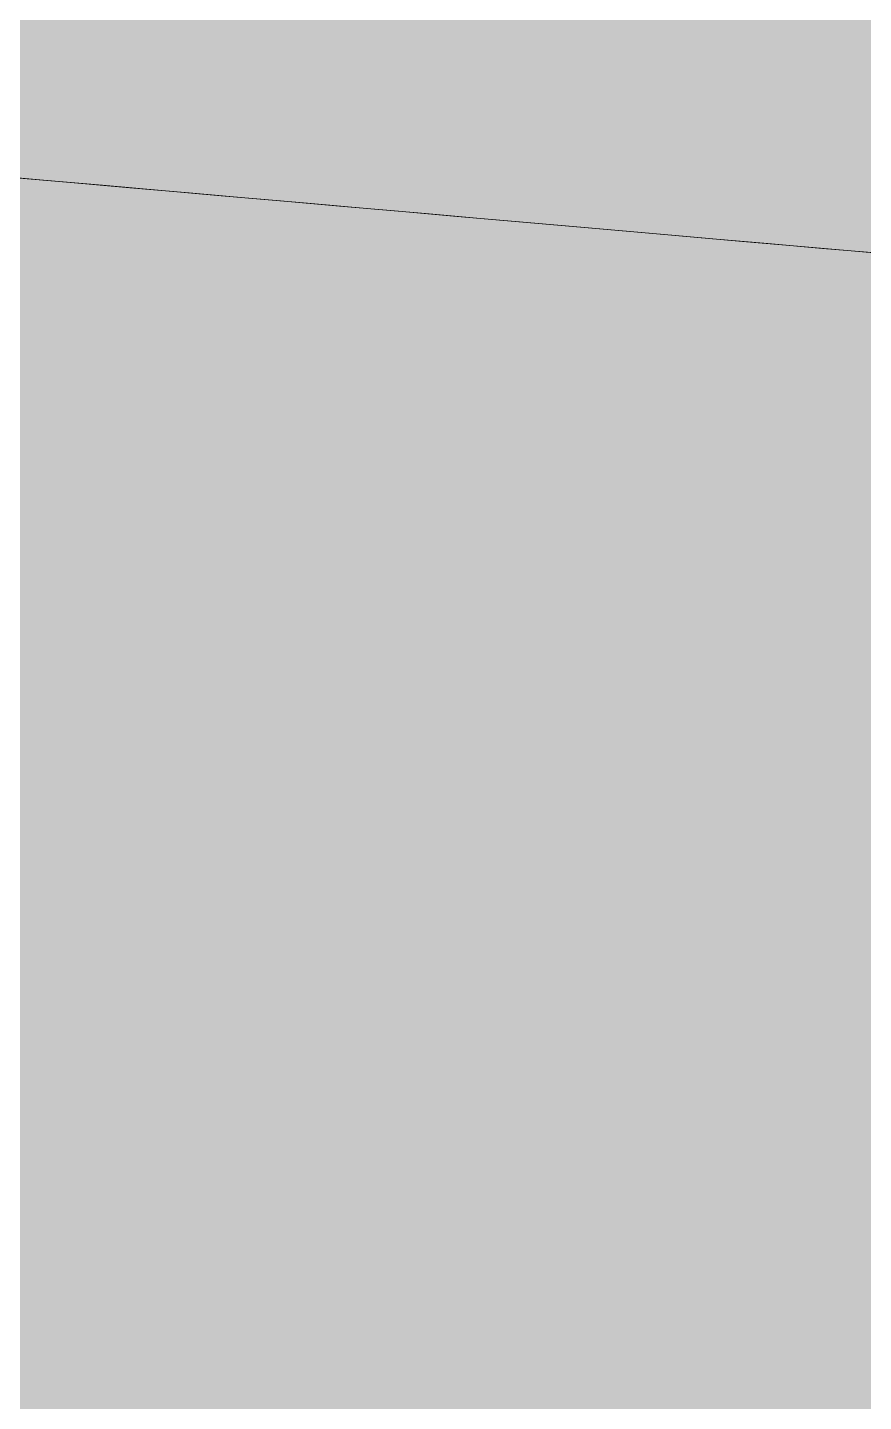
# Model space of a CAD drawing. Header units: millimetres. Extents: x 632 to 546626, y -3890 to 22200.
# Drawn here: x 389638.902 to 389641.705, y 16895.843 to 16900.447 of the extents above; entities that cross this region are included whole.
import ezdxf

# ---------------------------------------------------------------- set-up
doc = ezdxf.new("R2010")
doc.units = ezdxf.units.MM
doc.layers.add('A-270-M_ROOF', color=132, linetype='Continuous', lineweight=13)
doc.layers.add('A-770-ME_FFE_SA', color=91, linetype='Continuous', lineweight=13)

# ---------------------------------------------------------------- blocks, each defined once
blk = doc.blocks.new('Static Line_Sayfa_Metal Deck_Pan Mount - Up to 15 _ pitch - Max 2 Users-1845519-S6_501-SECTION A6')
at = {"layer": 'A-770-ME_FFE_SA', "lineweight": 5, "transparency": 33554432}
for points in [[(4567736.1194, 16883.1307), (4567740.3464, 16931.4452), (4567541.1074, 16948.8763), (4567536.8805, 16900.5619), (4567715.6604, 16884.9207)], [(4567736.1194, 16883.1307), (4567740.3464, 16931.4452), (4567541.1074, 16948.8763), (4567536.8805, 16900.5619), (4567715.6604, 16884.9207)], [(4567736.1194, 16883.1307), (4567740.3464, 16931.4452), (4567541.1074, 16948.8763), (4567536.8805, 16900.5619), (4567715.6604, 16884.9207)], [(4567736.1194, 16883.1307), (4567740.3464, 16931.4452), (4567541.1074, 16948.8763), (4567536.8805, 16900.5619), (4567715.6604, 16884.9207)], [(4567736.1194, 16883.1307), (4567740.3464, 16931.4452), (4567541.1074, 16948.8763), (4567536.8805, 16900.5619), (4567715.6604, 16884.9207)], [(4567736.1194, 16883.1307), (4567740.3464, 16931.4452), (4567541.1074, 16948.8763), (4567536.8805, 16900.5619), (4567715.6604, 16884.9207)], [(4567736.1194, 16883.1307), (4567740.3464, 16931.4452), (4567541.1074, 16948.8763), (4567536.8805, 16900.5619), (4567715.6604, 16884.9207)], [(4567736.1194, 16883.1307), (4567740.3464, 16931.4452), (4567541.1074, 16948.8763), (4567536.8805, 16900.5619), (4567715.6604, 16884.9207)], [(4567736.1194, 16883.1307), (4567740.3464, 16931.4452), (4567541.1075, 16948.8763), (4567536.8805, 16900.5619), (4567715.6604, 16884.9207)], [(4567736.1194, 16883.1307), (4567740.3464, 16931.4452), (4567541.1074, 16948.8763), (4567536.8805, 16900.5619), (4567715.6604, 16884.9207)], [(4567735.9451, 16881.1383), (4567740.1721, 16929.4528), (4567540.9331, 16946.8839), (4567536.7062, 16898.5695), (4567715.6604, 16882.913)], [(4567735.9451, 16881.1383), (4567740.1721, 16929.4528), (4567540.9331, 16946.8839), (4567536.7062, 16898.5695), (4567715.6604, 16882.913)], [(4567735.9451, 16881.1383), (4567740.1721, 16929.4528), (4567540.9331, 16946.8839), (4567536.7062, 16898.5695), (4567715.6604, 16882.913)], [(4567735.9451, 16881.1383), (4567740.1721, 16929.4528), (4567540.9331, 16946.8839), (4567536.7062, 16898.5695), (4567715.6604, 16882.913)], [(4567735.9451, 16881.1383), (4567740.1721, 16929.4528), (4567540.9331, 16946.8839), (4567536.7062, 16898.5695), (4567715.6604, 16882.913)], [(4567735.9451, 16881.1383), (4567740.1721, 16929.4528), (4567540.9331, 16946.8839), (4567536.7062, 16898.5695), (4567715.6604, 16882.913)], [(4567735.9451, 16881.1383), (4567740.1721, 16929.4528), (4567540.9331, 16946.8839), (4567536.7062, 16898.5695), (4567715.6604, 16882.913)], [(4567735.9451, 16881.1383), (4567740.1721, 16929.4528), (4567540.9331, 16946.8839), (4567536.7062, 16898.5695), (4567715.6604, 16882.913)], [(4567735.9451, 16881.1383), (4567740.1721, 16929.4528), (4567540.9331, 16946.8839), (4567536.7062, 16898.5695), (4567715.6604, 16882.913)], [(4567735.9451, 16881.1383), (4567740.1721, 16929.4528), (4567540.9331, 16946.8839), (4567536.7062, 16898.5695), (4567715.6604, 16882.913)], [(4567592.2185, 16896.2877), (4567601.1843, 16895.5033), (4567596.9225, 16898.423)], [(4567596.9225, 16898.423), (4567592.2185, 16896.2877), (4567601.1843, 16895.5033)], [(4567592.2185, 16896.2877), (4567601.1843, 16895.5033), (4567596.9225, 16898.423)], [(4567596.9225, 16898.423), (4567592.2185, 16896.2877), (4567601.1843, 16895.5033)], [(4567592.2185, 16896.2877), (4567601.1843, 16895.5033), (4567596.9225, 16898.423)], [(4567596.9225, 16898.423), (4567592.2185, 16896.2877), (4567601.1843, 16895.5033)], [(4567592.2185, 16896.2877), (4567601.1843, 16895.5033), (4567596.9225, 16898.423)], [(4567596.9225, 16898.423), (4567592.2185, 16896.2877), (4567601.1843, 16895.5033)], [(4567592.2185, 16896.2877), (4567601.1843, 16895.5033), (4567596.9225, 16898.423)], [(4567596.9225, 16898.423), (4567592.2185, 16896.2877), (4567601.1843, 16895.5033)], [(4567592.2185, 16896.2877), (4567601.1843, 16895.5033), (4567596.9225, 16898.423)], [(4567596.9225, 16898.423), (4567592.2185, 16896.2877), (4567601.1843, 16895.5033)], [(4567592.2185, 16896.2877), (4567601.1843, 16895.5033), (4567596.9225, 16898.423)], [(4567596.9225, 16898.423), (4567592.2185, 16896.2877), (4567601.1843, 16895.5033)], [(4567592.2185, 16896.2877), (4567601.1843, 16895.5033), (4567596.9225, 16898.423)], [(4567596.9225, 16898.423), (4567592.2185, 16896.2877), (4567601.1843, 16895.5033)], [(4567592.2185, 16896.2877), (4567601.1843, 16895.5033), (4567596.9226, 16898.423)], [(4567596.9226, 16898.423), (4567592.2185, 16896.2877), (4567601.1843, 16895.5033)], [(4567592.2185, 16896.2877), (4567601.1843, 16895.5033), (4567596.9225, 16898.423)], [(4567596.9225, 16898.423), (4567592.2185, 16896.2877), (4567601.1843, 16895.5033)]]:
    blk.add_hatch(color=256, dxfattribs=at).paths.add_polyline_path(points)
at = {"layer": 'A-770-ME_FFE_SA', "lineweight": 5}
for p, q in [((4567596.5086, 16899.935), (4567596.3113, 16899.9523)), ((4567596.5086, 16899.935), (4567596.3113, 16899.9523)), ((4567596.5086, 16899.935), (4567596.3113, 16899.9523)), ((4567596.5086, 16899.935), (4567596.3113, 16899.9523)), ((4567596.5086, 16899.935), (4567596.3113, 16899.9523)), ((4567596.5086, 16899.935), (4567596.3113, 16899.9523)), ((4567596.5086, 16899.935), (4567596.3113, 16899.9523)), ((4567596.5086, 16899.935), (4567596.3113, 16899.9523)), ((4567596.5086, 16899.935), (4567596.3113, 16899.9523)), ((4567596.5086, 16899.935), (4567596.3113, 16899.9523)), ((4567596.5086, 16899.935), (4567596.3113, 16899.9523)), ((4567596.5086, 16899.935), (4567596.3114, 16899.9523)), ((4567596.402, 16899.9444), (4567596.5997, 16899.9271)), ((4567596.402, 16899.9444), (4567596.5997, 16899.9271)), ((4567596.402, 16899.9444), (4567596.5997, 16899.9271)), ((4567596.402, 16899.9444), (4567596.5997, 16899.9271)), ((4567596.402, 16899.9444), (4567596.5997, 16899.9271)), ((4567596.402, 16899.9444), (4567596.5997, 16899.9271)), ((4567596.402, 16899.9444), (4567596.5997, 16899.9271)), ((4567596.402, 16899.9444), (4567596.5997, 16899.9271)), ((4567596.402, 16899.9444), (4567596.5997, 16899.9271)), ((4567596.402, 16899.9444), (4567596.5997, 16899.9271)), ((4567596.402, 16899.9444), (4567596.5997, 16899.9271)), ((4567596.402, 16899.9444), (4567596.5997, 16899.9271)), ((4567596.7068, 16899.9177), (4567596.5086, 16899.935)), ((4567596.7068, 16899.9177), (4567596.5086, 16899.935)), ((4567596.7068, 16899.9177), (4567596.5086, 16899.935)), ((4567596.7068, 16899.9177), (4567596.5086, 16899.935)), ((4567596.7068, 16899.9177), (4567596.5086, 16899.935)), ((4567596.7068, 16899.9177), (4567596.5086, 16899.935)), ((4567596.7068, 16899.9177), (4567596.5086, 16899.935)), ((4567596.7068, 16899.9177), (4567596.5086, 16899.935)), ((4567596.7068, 16899.9177), (4567596.5086, 16899.935)), ((4567596.7068, 16899.9177), (4567596.5086, 16899.935)), ((4567596.7068, 16899.9177), (4567596.5086, 16899.935)), ((4567596.7068, 16899.9177), (4567596.5086, 16899.935)), ((4567596.5997, 16899.9271), (4567596.7981, 16899.9097)), ((4567596.5997, 16899.9271), (4567596.7981, 16899.9097)), ((4567596.5997, 16899.9271), (4567596.7981, 16899.9097)), ((4567596.5997, 16899.9271), (4567596.7981, 16899.9097)), ((4567596.5997, 16899.9271), (4567596.7981, 16899.9097)), ((4567596.5997, 16899.9271), (4567596.7981, 16899.9097)), ((4567596.5997, 16899.9271), (4567596.7981, 16899.9097)), ((4567596.5997, 16899.9271), (4567596.7981, 16899.9097)), ((4567596.5997, 16899.9271), (4567596.7981, 16899.9097)), ((4567596.5997, 16899.9271), (4567596.7981, 16899.9097)), ((4567596.5997, 16899.9271), (4567596.7982, 16899.9097)), ((4567596.5997, 16899.9271), (4567596.7981, 16899.9097)), ((4567596.9055, 16899.9003), (4567596.7068, 16899.9177)), ((4567596.9055, 16899.9003), (4567596.7068, 16899.9177)), ((4567596.9055, 16899.9003), (4567596.7068, 16899.9177)), ((4567596.9055, 16899.9003), (4567596.7068, 16899.9177)), ((4567596.9055, 16899.9003), (4567596.7068, 16899.9177)), ((4567596.9055, 16899.9003), (4567596.7068, 16899.9177)), ((4567596.9055, 16899.9003), (4567596.7068, 16899.9177)), ((4567596.9055, 16899.9003), (4567596.7068, 16899.9177)), ((4567596.9055, 16899.9003), (4567596.7068, 16899.9177)), ((4567596.9055, 16899.9003), (4567596.7068, 16899.9177)), ((4567596.9055, 16899.9003), (4567596.7068, 16899.9177)), ((4567596.9055, 16899.9003), (4567596.7068, 16899.9177)), ((4567596.7981, 16899.9097), (4567596.997, 16899.8923)), ((4567596.7981, 16899.9097), (4567596.997, 16899.8923)), ((4567596.7981, 16899.9097), (4567596.997, 16899.8923)), ((4567596.7981, 16899.9097), (4567596.997, 16899.8923)), ((4567596.7981, 16899.9097), (4567596.997, 16899.8923)), ((4567596.7981, 16899.9097), (4567596.997, 16899.8923)), ((4567596.7981, 16899.9097), (4567596.997, 16899.8923)), ((4567596.7981, 16899.9097), (4567596.997, 16899.8923)), ((4567596.7981, 16899.9097), (4567596.997, 16899.8923)), ((4567596.7981, 16899.9097), (4567596.997, 16899.8923)), ((4567596.7981, 16899.9097), (4567596.997, 16899.8923)), ((4567596.7982, 16899.9097), (4567596.997, 16899.8923)), ((4567597.1044, 16899.8829), (4567596.9055, 16899.9003)), ((4567597.1044, 16899.8829), (4567596.9055, 16899.9003)), ((4567597.1044, 16899.8829), (4567596.9055, 16899.9003)), ((4567597.1044, 16899.8829), (4567596.9055, 16899.9003)), ((4567597.1044, 16899.8829), (4567596.9055, 16899.9003)), ((4567597.1044, 16899.8829), (4567596.9055, 16899.9003)), ((4567597.1044, 16899.8829), (4567596.9055, 16899.9003)), ((4567597.1044, 16899.8829), (4567596.9055, 16899.9003)), ((4567597.1044, 16899.8829), (4567596.9055, 16899.9003)), ((4567597.1044, 16899.8829), (4567596.9055, 16899.9003)), ((4567597.1044, 16899.8829), (4567596.9055, 16899.9003)), ((4567597.1044, 16899.8829), (4567596.9055, 16899.9003)), ((4567596.997, 16899.8923), (4567597.1959, 16899.8749)), ((4567596.997, 16899.8923), (4567597.1959, 16899.8749)), ((4567596.997, 16899.8923), (4567597.1959, 16899.8749)), ((4567596.997, 16899.8923), (4567597.1959, 16899.8749)), ((4567596.997, 16899.8923), (4567597.1959, 16899.8749)), ((4567596.997, 16899.8923), (4567597.1959, 16899.8749)), ((4567596.997, 16899.8923), (4567597.1959, 16899.8749)), ((4567596.997, 16899.8923), (4567597.1959, 16899.8749)), ((4567596.997, 16899.8923), (4567597.1959, 16899.8749)), ((4567596.997, 16899.8923), (4567597.1959, 16899.8749)), ((4567596.997, 16899.8923), (4567597.1959, 16899.8749)), ((4567596.997, 16899.8923), (4567597.1959, 16899.8749)), ((4567597.3032, 16899.8655), (4567597.1044, 16899.8829)), ((4567597.3032, 16899.8655), (4567597.1044, 16899.8829)), ((4567597.3032, 16899.8655), (4567597.1044, 16899.8829)), ((4567597.3032, 16899.8655), (4567597.1044, 16899.8829)), ((4567597.3032, 16899.8655), (4567597.1044, 16899.8829)), ((4567597.3032, 16899.8655), (4567597.1044, 16899.8829)), ((4567597.3032, 16899.8655), (4567597.1044, 16899.8829)), ((4567597.3032, 16899.8655), (4567597.1044, 16899.8829)), ((4567597.3032, 16899.8655), (4567597.1044, 16899.8829)), ((4567597.3032, 16899.8655), (4567597.1044, 16899.8829)), ((4567597.3032, 16899.8655), (4567597.1044, 16899.8829)), ((4567597.3032, 16899.8655), (4567597.1044, 16899.8829)), ((4567597.1959, 16899.8749), (4567597.3946, 16899.8575)), ((4567597.1959, 16899.8749), (4567597.3946, 16899.8575)), ((4567597.1959, 16899.8749), (4567597.3946, 16899.8575)), ((4567597.1959, 16899.8749), (4567597.3946, 16899.8575)), ((4567597.1959, 16899.8749), (4567597.3946, 16899.8575)), ((4567597.1959, 16899.8749), (4567597.3946, 16899.8575)), ((4567597.1959, 16899.8749), (4567597.3946, 16899.8575)), ((4567597.1959, 16899.8749), (4567597.3946, 16899.8575)), ((4567597.1959, 16899.8749), (4567597.3946, 16899.8575)), ((4567597.1959, 16899.8749), (4567597.3946, 16899.8575)), ((4567597.1959, 16899.8749), (4567597.3946, 16899.8575)), ((4567597.1959, 16899.8749), (4567597.3946, 16899.8575)), ((4567597.5017, 16899.8482), (4567597.3032, 16899.8655)), ((4567597.5017, 16899.8482), (4567597.3032, 16899.8655)), ((4567597.5017, 16899.8482), (4567597.3032, 16899.8655)), ((4567597.5017, 16899.8482), (4567597.3032, 16899.8655)), ((4567597.5017, 16899.8482), (4567597.3032, 16899.8655)), ((4567597.5017, 16899.8482), (4567597.3032, 16899.8655)), ((4567597.5017, 16899.8482), (4567597.3032, 16899.8655)), ((4567597.5017, 16899.8482), (4567597.3032, 16899.8655)), ((4567597.5017, 16899.8482), (4567597.3032, 16899.8655)), ((4567597.5017, 16899.8482), (4567597.3032, 16899.8655)), ((4567597.5017, 16899.8482), (4567597.3032, 16899.8655)), ((4567597.5017, 16899.8482), (4567597.3032, 16899.8655)), ((4567597.3946, 16899.8575), (4567597.5927, 16899.8402)), ((4567597.3946, 16899.8575), (4567597.5927, 16899.8402)), ((4567597.3946, 16899.8575), (4567597.5927, 16899.8402)), ((4567597.3946, 16899.8575), (4567597.5927, 16899.8402)), ((4567597.3946, 16899.8575), (4567597.5927, 16899.8402)), ((4567597.3946, 16899.8575), (4567597.5927, 16899.8402)), ((4567597.3946, 16899.8575), (4567597.5927, 16899.8402)), ((4567597.3946, 16899.8575), (4567597.5927, 16899.8402)), ((4567597.3946, 16899.8575), (4567597.5927, 16899.8402)), ((4567597.3946, 16899.8575), (4567597.5927, 16899.8402)), ((4567597.3946, 16899.8575), (4567597.5928, 16899.8402)), ((4567597.3946, 16899.8575), (4567597.5927, 16899.8402)), ((4567597.6994, 16899.8309), (4567597.5017, 16899.8482)), ((4567597.6994, 16899.8309), (4567597.5017, 16899.8482)), ((4567597.6994, 16899.8309), (4567597.5017, 16899.8482)), ((4567597.6994, 16899.8309), (4567597.5017, 16899.8482)), ((4567597.6994, 16899.8309), (4567597.5017, 16899.8482)), ((4567597.6994, 16899.8309), (4567597.5017, 16899.8482)), ((4567597.6994, 16899.8309), (4567597.5017, 16899.8482)), ((4567597.6994, 16899.8309), (4567597.5017, 16899.8482)), ((4567597.6994, 16899.8309), (4567597.5017, 16899.8482)), ((4567597.6994, 16899.8309), (4567597.5017, 16899.8482)), ((4567597.6994, 16899.8309), (4567597.5017, 16899.8482)), ((4567597.6994, 16899.8309), (4567597.5017, 16899.8482)), ((4567597.5927, 16899.8402), (4567597.79, 16899.8229)), ((4567597.5927, 16899.8402), (4567597.79, 16899.8229)), ((4567597.5927, 16899.8402), (4567597.79, 16899.8229)), ((4567597.5927, 16899.8402), (4567597.79, 16899.8229)), ((4567597.5927, 16899.8402), (4567597.79, 16899.8229)), ((4567597.5927, 16899.8402), (4567597.79, 16899.8229)), ((4567597.5927, 16899.8402), (4567597.79, 16899.8229)), ((4567597.5927, 16899.8402), (4567597.79, 16899.8229)), ((4567597.5927, 16899.8402), (4567597.79, 16899.8229)), ((4567597.5927, 16899.8402), (4567597.79, 16899.8229)), ((4567597.5927, 16899.8402), (4567597.79, 16899.8229)), ((4567597.5928, 16899.8402), (4567597.79, 16899.8229)), ((4567597.896, 16899.8137), (4567597.6994, 16899.8309)), ((4567597.896, 16899.8137), (4567597.6994, 16899.8309)), ((4567597.896, 16899.8137), (4567597.6994, 16899.8309)), ((4567597.896, 16899.8137), (4567597.6994, 16899.8309)), ((4567597.896, 16899.8137), (4567597.6994, 16899.8309)), ((4567597.896, 16899.8137), (4567597.6994, 16899.8309)), ((4567597.896, 16899.8137), (4567597.6994, 16899.8309)), ((4567597.896, 16899.8137), (4567597.6994, 16899.8309)), ((4567597.896, 16899.8137), (4567597.6994, 16899.8309)), ((4567597.896, 16899.8137), (4567597.6994, 16899.8309)), ((4567597.896, 16899.8137), (4567597.6994, 16899.8309)), ((4567597.896, 16899.8137), (4567597.6994, 16899.8309)), ((4567597.79, 16899.8229), (4567597.9861, 16899.8058)), ((4567597.79, 16899.8229), (4567597.9861, 16899.8058)), ((4567597.79, 16899.8229), (4567597.9861, 16899.8058)), ((4567597.79, 16899.8229), (4567597.9861, 16899.8058)), ((4567597.79, 16899.8229), (4567597.9861, 16899.8058)), ((4567597.79, 16899.8229), (4567597.9861, 16899.8058)), ((4567597.79, 16899.8229), (4567597.9861, 16899.8058)), ((4567597.79, 16899.8229), (4567597.9861, 16899.8058)), ((4567597.79, 16899.8229), (4567597.9861, 16899.8058)), ((4567597.79, 16899.8229), (4567597.9861, 16899.8058)), ((4567597.79, 16899.8229), (4567597.9861, 16899.8058)), ((4567597.79, 16899.8229), (4567597.9861, 16899.8058)), ((4567598.0914, 16899.7966), (4567597.896, 16899.8137)), ((4567598.0914, 16899.7966), (4567597.896, 16899.8137)), ((4567598.0914, 16899.7966), (4567597.896, 16899.8137)), ((4567598.0914, 16899.7966), (4567597.896, 16899.8137)), ((4567598.0914, 16899.7966), (4567597.896, 16899.8137)), ((4567598.0914, 16899.7966), (4567597.896, 16899.8137)), ((4567598.0914, 16899.7966), (4567597.896, 16899.8137)), ((4567598.0914, 16899.7966), (4567597.896, 16899.8137)), ((4567598.0914, 16899.7966), (4567597.896, 16899.8137)), ((4567598.0914, 16899.7966), (4567597.896, 16899.8137)), ((4567598.0914, 16899.7966), (4567597.896, 16899.8137)), ((4567598.0914, 16899.7966), (4567597.896, 16899.8137)), ((4567597.9861, 16899.8058), (4567598.1807, 16899.7887)), ((4567597.9861, 16899.8058), (4567598.1807, 16899.7887)), ((4567597.9861, 16899.8058), (4567598.1807, 16899.7887)), ((4567597.9861, 16899.8058), (4567598.1807, 16899.7887)), ((4567597.9861, 16899.8058), (4567598.1807, 16899.7887)), ((4567597.9861, 16899.8058), (4567598.1807, 16899.7887)), ((4567597.9861, 16899.8058), (4567598.1807, 16899.7887)), ((4567597.9861, 16899.8058), (4567598.1807, 16899.7887)), ((4567597.9861, 16899.8058), (4567598.1807, 16899.7887)), ((4567597.9861, 16899.8058), (4567598.1807, 16899.7887)), ((4567597.9861, 16899.8058), (4567598.1807, 16899.7887)), ((4567597.9861, 16899.8058), (4567598.1807, 16899.7887)), ((4567598.285, 16899.7796), (4567598.0914, 16899.7966)), ((4567598.285, 16899.7796), (4567598.0914, 16899.7966)), ((4567598.285, 16899.7796), (4567598.0914, 16899.7966)), ((4567598.285, 16899.7796), (4567598.0914, 16899.7966)), ((4567598.285, 16899.7796), (4567598.0914, 16899.7966)), ((4567598.285, 16899.7796), (4567598.0914, 16899.7966)), ((4567598.285, 16899.7796), (4567598.0914, 16899.7966)), ((4567598.285, 16899.7796), (4567598.0914, 16899.7966)), ((4567598.285, 16899.7796), (4567598.0914, 16899.7966)), ((4567598.285, 16899.7796), (4567598.0914, 16899.7966)), ((4567598.285, 16899.7796), (4567598.0914, 16899.7966)), ((4567598.285, 16899.7796), (4567598.0914, 16899.7966)), ((4567598.1807, 16899.7887), (4567598.3735, 16899.7719)), ((4567598.1807, 16899.7887), (4567598.3735, 16899.7719)), ((4567598.1807, 16899.7887), (4567598.3735, 16899.7719)), ((4567598.1807, 16899.7887), (4567598.3735, 16899.7719)), ((4567598.1807, 16899.7887), (4567598.3735, 16899.7719)), ((4567598.1807, 16899.7887), (4567598.3735, 16899.7719)), ((4567598.1807, 16899.7887), (4567598.3735, 16899.7719)), ((4567598.1807, 16899.7887), (4567598.3735, 16899.7719)), ((4567598.1807, 16899.7887), (4567598.3735, 16899.7719)), ((4567598.1807, 16899.7887), (4567598.3735, 16899.7719)), ((4567598.1807, 16899.7887), (4567598.3735, 16899.7719)), ((4567598.1807, 16899.7887), (4567598.3735, 16899.7719)), ((4567598.4767, 16899.7629), (4567598.285, 16899.7796)), ((4567598.4767, 16899.7629), (4567598.285, 16899.7796)), ((4567598.4767, 16899.7629), (4567598.285, 16899.7796)), ((4567598.4767, 16899.7629), (4567598.285, 16899.7796)), ((4567598.4767, 16899.7629), (4567598.285, 16899.7796)), ((4567598.4767, 16899.7629), (4567598.285, 16899.7796)), ((4567598.4767, 16899.7629), (4567598.285, 16899.7796)), ((4567598.4767, 16899.7629), (4567598.285, 16899.7796)), ((4567598.4767, 16899.7629), (4567598.285, 16899.7796)), ((4567598.4767, 16899.7629), (4567598.285, 16899.7796)), ((4567598.4767, 16899.7629), (4567598.285, 16899.7796)), ((4567598.4767, 16899.7629), (4567598.285, 16899.7796)), ((4567598.3735, 16899.7719), (4567598.5642, 16899.7552)), ((4567598.3735, 16899.7719), (4567598.5642, 16899.7552)), ((4567598.3735, 16899.7719), (4567598.5642, 16899.7552)), ((4567598.3735, 16899.7719), (4567598.5642, 16899.7552)), ((4567598.3735, 16899.7719), (4567598.5642, 16899.7552)), ((4567598.3735, 16899.7719), (4567598.5642, 16899.7552)), ((4567598.3735, 16899.7719), (4567598.5642, 16899.7552)), ((4567598.3735, 16899.7719), (4567598.5642, 16899.7552)), ((4567598.3735, 16899.7719), (4567598.5642, 16899.7552)), ((4567598.3735, 16899.7719), (4567598.5642, 16899.7552)), ((4567598.3735, 16899.7719), (4567598.5642, 16899.7552)), ((4567598.3735, 16899.7719), (4567598.5642, 16899.7552)), ((4567598.6661, 16899.7463), (4567598.4767, 16899.7629)), ((4567598.6661, 16899.7463), (4567598.4767, 16899.7629)), ((4567598.6661, 16899.7463), (4567598.4767, 16899.7629)), ((4567598.6661, 16899.7463), (4567598.4767, 16899.7629)), ((4567598.6661, 16899.7463), (4567598.4767, 16899.7629)), ((4567598.6661, 16899.7463), (4567598.4767, 16899.7629)), ((4567598.6661, 16899.7463), (4567598.4767, 16899.7629)), ((4567598.6661, 16899.7463), (4567598.4767, 16899.7629)), ((4567598.6661, 16899.7463), (4567598.4767, 16899.7629)), ((4567598.6661, 16899.7463), (4567598.4767, 16899.7629)), ((4567598.6661, 16899.7463), (4567598.4767, 16899.7629)), ((4567598.6661, 16899.7463), (4567598.4767, 16899.7629)), ((4567598.5642, 16899.7552), (4567598.7524, 16899.7387)), ((4567598.5642, 16899.7552), (4567598.7524, 16899.7387)), ((4567598.5642, 16899.7552), (4567598.7524, 16899.7387)), ((4567598.5642, 16899.7552), (4567598.7524, 16899.7387)), ((4567598.5642, 16899.7552), (4567598.7524, 16899.7387)), ((4567598.5642, 16899.7552), (4567598.7524, 16899.7387)), ((4567598.5642, 16899.7552), (4567598.7524, 16899.7387)), ((4567598.5642, 16899.7552), (4567598.7524, 16899.7387)), ((4567598.5642, 16899.7552), (4567598.7524, 16899.7387)), ((4567598.5642, 16899.7552), (4567598.7524, 16899.7387)), ((4567598.5642, 16899.7552), (4567598.7524, 16899.7387)), ((4567598.5642, 16899.7552), (4567598.7524, 16899.7387)), ((4567598.8529, 16899.7299), (4567598.6661, 16899.7463)), ((4567598.8529, 16899.7299), (4567598.6661, 16899.7463)), ((4567598.8529, 16899.7299), (4567598.6661, 16899.7463)), ((4567598.8529, 16899.7299), (4567598.6661, 16899.7463)), ((4567598.8529, 16899.7299), (4567598.6661, 16899.7463)), ((4567598.8529, 16899.7299), (4567598.6661, 16899.7463)), ((4567598.8529, 16899.7299), (4567598.6661, 16899.7463)), ((4567598.8529, 16899.7299), (4567598.6661, 16899.7463)), ((4567598.8529, 16899.7299), (4567598.6661, 16899.7463)), ((4567598.8529, 16899.7299), (4567598.6661, 16899.7463)), ((4567598.8529, 16899.7299), (4567598.6661, 16899.7463)), ((4567598.8529, 16899.7299), (4567598.6661, 16899.7463)), ((4567598.7524, 16899.7387), (4567598.9379, 16899.7225)), ((4567598.7524, 16899.7387), (4567598.9379, 16899.7225)), ((4567598.7524, 16899.7387), (4567598.9379, 16899.7225)), ((4567598.7524, 16899.7387), (4567598.9379, 16899.7225)), ((4567598.7524, 16899.7387), (4567598.9379, 16899.7225)), ((4567598.7524, 16899.7387), (4567598.9379, 16899.7225)), ((4567598.7524, 16899.7387), (4567598.9379, 16899.7225)), ((4567598.7524, 16899.7387), (4567598.9379, 16899.7225)), ((4567598.7524, 16899.7387), (4567598.9379, 16899.7225)), ((4567598.7524, 16899.7387), (4567598.9379, 16899.7225)), ((4567598.7524, 16899.7387), (4567598.938, 16899.7225)), ((4567598.7524, 16899.7387), (4567598.9379, 16899.7225)), ((4567599.0369, 16899.7138), (4567598.8529, 16899.7299)), ((4567599.0369, 16899.7138), (4567598.8529, 16899.7299)), ((4567599.0369, 16899.7138), (4567598.8529, 16899.7299)), ((4567599.0369, 16899.7138), (4567598.8529, 16899.7299)), ((4567599.0369, 16899.7138), (4567598.8529, 16899.7299)), ((4567599.0369, 16899.7138), (4567598.8529, 16899.7299)), ((4567599.0369, 16899.7138), (4567598.8529, 16899.7299)), ((4567599.0369, 16899.7138), (4567598.8529, 16899.7299)), ((4567599.0369, 16899.7138), (4567598.8529, 16899.7299)), ((4567599.0369, 16899.7138), (4567598.8529, 16899.7299)), ((4567599.0369, 16899.7138), (4567598.8529, 16899.7299)), ((4567599.0369, 16899.7138), (4567598.8529, 16899.7299)), ((4567598.9379, 16899.7225), (4567599.1205, 16899.7065)), ((4567598.9379, 16899.7225), (4567599.1205, 16899.7065)), ((4567598.9379, 16899.7225), (4567599.1205, 16899.7065)), ((4567598.9379, 16899.7225), (4567599.1205, 16899.7065)), ((4567598.9379, 16899.7225), (4567599.1205, 16899.7065)), ((4567598.9379, 16899.7225), (4567599.1205, 16899.7065)), ((4567598.9379, 16899.7225), (4567599.1205, 16899.7065)), ((4567598.9379, 16899.7225), (4567599.1205, 16899.7065)), ((4567598.9379, 16899.7225), (4567599.1205, 16899.7065)), ((4567598.9379, 16899.7225), (4567599.1205, 16899.7065)), ((4567598.9379, 16899.7225), (4567599.1205, 16899.7065)), ((4567598.938, 16899.7225), (4567599.1205, 16899.7065)), ((4567599.2176, 16899.698), (4567599.0369, 16899.7138)), ((4567599.2176, 16899.698), (4567599.0369, 16899.7138)), ((4567599.2176, 16899.698), (4567599.0369, 16899.7138)), ((4567599.2176, 16899.698), (4567599.0369, 16899.7138)), ((4567599.2176, 16899.698), (4567599.0369, 16899.7138)), ((4567599.2176, 16899.698), (4567599.0369, 16899.7138)), ((4567599.2176, 16899.698), (4567599.0369, 16899.7138)), ((4567599.2176, 16899.698), (4567599.0369, 16899.7138)), ((4567599.2176, 16899.698), (4567599.0369, 16899.7138)), ((4567599.2176, 16899.698), (4567599.0369, 16899.7138)), ((4567599.2176, 16899.698), (4567599.0369, 16899.7138)), ((4567599.2176, 16899.698), (4567599.0369, 16899.7138)), ((4567599.1205, 16899.7065), (4567599.2997, 16899.6909)), ((4567599.1205, 16899.7065), (4567599.2997, 16899.6909)), ((4567599.1205, 16899.7065), (4567599.2997, 16899.6909)), ((4567599.1205, 16899.7065), (4567599.2997, 16899.6909)), ((4567599.1205, 16899.7065), (4567599.2997, 16899.6909)), ((4567599.1205, 16899.7065), (4567599.2997, 16899.6909)), ((4567599.1205, 16899.7065), (4567599.2997, 16899.6909)), ((4567599.1205, 16899.7065), (4567599.2997, 16899.6909)), ((4567599.1205, 16899.7065), (4567599.2997, 16899.6909)), ((4567599.1205, 16899.7065), (4567599.2997, 16899.6909)), ((4567599.1205, 16899.7065), (4567599.2997, 16899.6909)), ((4567599.1205, 16899.7065), (4567599.2997, 16899.6909)), ((4567599.3949, 16899.6825), (4567599.2176, 16899.698)), ((4567599.3949, 16899.6825), (4567599.2176, 16899.698)), ((4567599.3949, 16899.6825), (4567599.2176, 16899.698)), ((4567599.3949, 16899.6825), (4567599.2176, 16899.698)), ((4567599.3949, 16899.6825), (4567599.2176, 16899.698)), ((4567599.3949, 16899.6825), (4567599.2176, 16899.698)), ((4567599.3949, 16899.6825), (4567599.2176, 16899.698)), ((4567599.3949, 16899.6825), (4567599.2176, 16899.698)), ((4567599.3949, 16899.6825), (4567599.2176, 16899.698)), ((4567599.3949, 16899.6825), (4567599.2176, 16899.698)), ((4567599.3949, 16899.6825), (4567599.2176, 16899.698)), ((4567599.3949, 16899.6825), (4567599.2176, 16899.698))]:
    blk.add_line(p, q, dxfattribs=at)
at = {"layer": 'A-770-ME_FFE_SA', "lineweight": 5, "flags": 128}
for points in [[(4567599.3949, 16899.6825), (4567599.2176, 16899.698), (4567599.0369, 16899.7138), (4567598.8529, 16899.7299), (4567598.6661, 16899.7463), (4567598.4767, 16899.7629), (4567598.285, 16899.7796), (4567598.0914, 16899.7966), (4567597.896, 16899.8137), (4567597.6994, 16899.8309), (4567597.5017, 16899.8482), (4567597.3032, 16899.8655), (4567597.1044, 16899.8829), (4567596.9055, 16899.9003), (4567596.7068, 16899.9177), (4567596.5086, 16899.935), (4567596.3113, 16899.9523)], [(4567599.3949, 16899.6825), (4567599.2176, 16899.698), (4567599.0369, 16899.7138), (4567598.8529, 16899.7299), (4567598.6661, 16899.7463), (4567598.4767, 16899.7629), (4567598.285, 16899.7796), (4567598.0914, 16899.7966), (4567597.896, 16899.8137), (4567597.6994, 16899.8309), (4567597.5017, 16899.8482), (4567597.3032, 16899.8655), (4567597.1044, 16899.8829), (4567596.9055, 16899.9003), (4567596.7068, 16899.9177), (4567596.5086, 16899.935), (4567596.3113, 16899.9523)], [(4567599.3949, 16899.6825), (4567599.2176, 16899.698), (4567599.0369, 16899.7138), (4567598.8529, 16899.7299), (4567598.6661, 16899.7463), (4567598.4767, 16899.7629), (4567598.285, 16899.7796), (4567598.0914, 16899.7966), (4567597.896, 16899.8137), (4567597.6994, 16899.8309), (4567597.5017, 16899.8482), (4567597.3032, 16899.8655), (4567597.1044, 16899.8829), (4567596.9055, 16899.9003), (4567596.7068, 16899.9177), (4567596.5086, 16899.935), (4567596.3113, 16899.9523)], [(4567599.3949, 16899.6825), (4567599.2176, 16899.698), (4567599.0369, 16899.7138), (4567598.8529, 16899.7299), (4567598.6661, 16899.7463), (4567598.4767, 16899.7629), (4567598.285, 16899.7796), (4567598.0914, 16899.7966), (4567597.896, 16899.8137), (4567597.6994, 16899.8309), (4567597.5017, 16899.8482), (4567597.3032, 16899.8655), (4567597.1044, 16899.8829), (4567596.9055, 16899.9003), (4567596.7068, 16899.9177), (4567596.5086, 16899.935), (4567596.3113, 16899.9523)], [(4567599.3949, 16899.6825), (4567599.2176, 16899.698), (4567599.0369, 16899.7138), (4567598.8529, 16899.7299), (4567598.6661, 16899.7463), (4567598.4767, 16899.7629), (4567598.285, 16899.7796), (4567598.0914, 16899.7966), (4567597.896, 16899.8137), (4567597.6994, 16899.8309), (4567597.5017, 16899.8482), (4567597.3032, 16899.8655), (4567597.1044, 16899.8829), (4567596.9055, 16899.9003), (4567596.7068, 16899.9177), (4567596.5086, 16899.935), (4567596.3113, 16899.9523)], [(4567599.3949, 16899.6825), (4567599.2176, 16899.698), (4567599.0369, 16899.7138), (4567598.8529, 16899.7299), (4567598.6661, 16899.7463), (4567598.4767, 16899.7629), (4567598.285, 16899.7796), (4567598.0914, 16899.7966), (4567597.896, 16899.8137), (4567597.6994, 16899.8309), (4567597.5017, 16899.8482), (4567597.3032, 16899.8655), (4567597.1044, 16899.8829), (4567596.9055, 16899.9003), (4567596.7068, 16899.9177), (4567596.5086, 16899.935), (4567596.3113, 16899.9523)], [(4567596.402, 16899.9444), (4567596.5997, 16899.9271), (4567596.7981, 16899.9097), (4567596.997, 16899.8923), (4567597.1959, 16899.8749), (4567597.3946, 16899.8575), (4567597.5927, 16899.8402), (4567597.79, 16899.8229), (4567597.9861, 16899.8058), (4567598.1807, 16899.7887), (4567598.3735, 16899.7719), (4567598.5642, 16899.7552), (4567598.7524, 16899.7387), (4567598.9379, 16899.7225), (4567599.1205, 16899.7065), (4567599.2997, 16899.6909)], [(4567596.402, 16899.9444), (4567596.5997, 16899.9271), (4567596.7981, 16899.9097), (4567596.997, 16899.8923), (4567597.1959, 16899.8749), (4567597.3946, 16899.8575), (4567597.5927, 16899.8402), (4567597.79, 16899.8229), (4567597.9861, 16899.8058), (4567598.1807, 16899.7887), (4567598.3735, 16899.7719), (4567598.5642, 16899.7552), (4567598.7524, 16899.7387), (4567598.9379, 16899.7225), (4567599.1205, 16899.7065), (4567599.2997, 16899.6909)], [(4567596.402, 16899.9444), (4567596.5997, 16899.9271), (4567596.7981, 16899.9097), (4567596.997, 16899.8923), (4567597.1959, 16899.8749), (4567597.3946, 16899.8575), (4567597.5927, 16899.8402), (4567597.79, 16899.8229), (4567597.9861, 16899.8058), (4567598.1807, 16899.7887), (4567598.3735, 16899.7719), (4567598.5642, 16899.7552), (4567598.7524, 16899.7387), (4567598.9379, 16899.7225), (4567599.1205, 16899.7065), (4567599.2997, 16899.6909)], [(4567596.402, 16899.9444), (4567596.5997, 16899.9271), (4567596.7981, 16899.9097), (4567596.997, 16899.8923), (4567597.1959, 16899.8749), (4567597.3946, 16899.8575), (4567597.5927, 16899.8402), (4567597.79, 16899.8229), (4567597.9861, 16899.8058), (4567598.1807, 16899.7887), (4567598.3735, 16899.7719), (4567598.5642, 16899.7552), (4567598.7524, 16899.7387), (4567598.9379, 16899.7225), (4567599.1205, 16899.7065), (4567599.2997, 16899.6909)], [(4567596.402, 16899.9444), (4567596.5997, 16899.9271), (4567596.7981, 16899.9097), (4567596.997, 16899.8923), (4567597.1959, 16899.8749), (4567597.3946, 16899.8575), (4567597.5927, 16899.8402), (4567597.79, 16899.8229), (4567597.9861, 16899.8058), (4567598.1807, 16899.7887), (4567598.3735, 16899.7719), (4567598.5642, 16899.7552), (4567598.7524, 16899.7387), (4567598.9379, 16899.7225), (4567599.1205, 16899.7065), (4567599.2997, 16899.6909)], [(4567596.402, 16899.9444), (4567596.5997, 16899.9271), (4567596.7981, 16899.9097), (4567596.997, 16899.8923), (4567597.1959, 16899.8749), (4567597.3946, 16899.8575), (4567597.5927, 16899.8402), (4567597.79, 16899.8229), (4567597.9861, 16899.8058), (4567598.1807, 16899.7887), (4567598.3735, 16899.7719), (4567598.5642, 16899.7552), (4567598.7524, 16899.7387), (4567598.9379, 16899.7225), (4567599.1205, 16899.7065), (4567599.2997, 16899.6909)], [(4567599.3949, 16899.6825), (4567599.2176, 16899.698), (4567599.0369, 16899.7138), (4567598.8529, 16899.7299), (4567598.6661, 16899.7463), (4567598.4767, 16899.7629), (4567598.285, 16899.7796), (4567598.0914, 16899.7966), (4567597.896, 16899.8137), (4567597.6994, 16899.8309), (4567597.5017, 16899.8482), (4567597.3032, 16899.8655), (4567597.1044, 16899.8829), (4567596.9055, 16899.9003), (4567596.7068, 16899.9177), (4567596.5086, 16899.935), (4567596.3113, 16899.9523)], [(4567596.402, 16899.9444), (4567596.5997, 16899.9271), (4567596.7981, 16899.9097), (4567596.997, 16899.8923), (4567597.1959, 16899.8749), (4567597.3946, 16899.8575), (4567597.5927, 16899.8402), (4567597.79, 16899.8229), (4567597.9861, 16899.8058), (4567598.1807, 16899.7887), (4567598.3735, 16899.7719), (4567598.5642, 16899.7552), (4567598.7524, 16899.7387), (4567598.9379, 16899.7225), (4567599.1205, 16899.7065), (4567599.2997, 16899.6909)], [(4567596.402, 16899.9444), (4567596.5997, 16899.9271), (4567596.7982, 16899.9097), (4567596.997, 16899.8923), (4567597.1959, 16899.8749), (4567597.3946, 16899.8575), (4567597.5928, 16899.8402), (4567597.79, 16899.8229), (4567597.9861, 16899.8058), (4567598.1807, 16899.7887), (4567598.3735, 16899.7719), (4567598.5642, 16899.7552), (4567598.7524, 16899.7387), (4567598.938, 16899.7225), (4567599.1205, 16899.7065), (4567599.2997, 16899.6909)], [(4567598.285, 16899.7796), (4567598.0914, 16899.7966), (4567597.896, 16899.8137), (4567597.6994, 16899.8309), (4567597.5017, 16899.8482), (4567597.3032, 16899.8655), (4567597.1044, 16899.8829), (4567596.9055, 16899.9003), (4567596.7068, 16899.9177), (4567596.5086, 16899.935), (4567596.3114, 16899.9523), (4567596.1153, 16899.9695), (4567595.9207, 16899.9865)], [(4567600.0638, 16899.624), (4567599.9032, 16899.6381), (4567599.738, 16899.6525), (4567599.5685, 16899.6673), (4567599.3949, 16899.6825), (4567599.2176, 16899.698), (4567599.0369, 16899.7138), (4567598.8529, 16899.7299), (4567598.6661, 16899.7463), (4567598.4767, 16899.7629), (4567598.285, 16899.7796)]]:
    blk.add_lwpolyline(points, dxfattribs=at)
blk = doc.blocks.new('25021-APA-ZZ-ZZ-M3-AR-000001_V3_rvt-6-S6_501-SECTION A6')
at = {"layer": 'A-270-M_ROOF', "transparency": 33554432}
blk.add_hatch(color=9, dxfattribs=at).paths.add_polyline_path([(4535648.8231, 15720.3831), (4558304.6143, 17702.508), (4578095.6143, 15971.0199), (4578095.6143, 16011.1727), (4558304.6143, 17742.6608), (4535648.8231, 15760.5359)])
at = {"layer": 'A-770-ME_FFE_SA', "color": 53, "lineweight": 5}
blk.add_blockref('Static Line_Sayfa_Metal Deck_Pan Mount - Up to 15 _ pitch - Max 2 Users-1845519-S6_501-SECTION A6', (0, 0), dxfattribs=at)

msp = doc.modelspace()

# ---------------------------------------------------------------- block references
at = {"color": 10, "lineweight": 5}
msp.add_blockref('25021-APA-ZZ-ZZ-M3-AR-000001_V3_rvt-6-S6_501-SECTION A6', (-4177957.5538, 0), dxfattribs=at)

doc.saveas('drawing.dxf')
